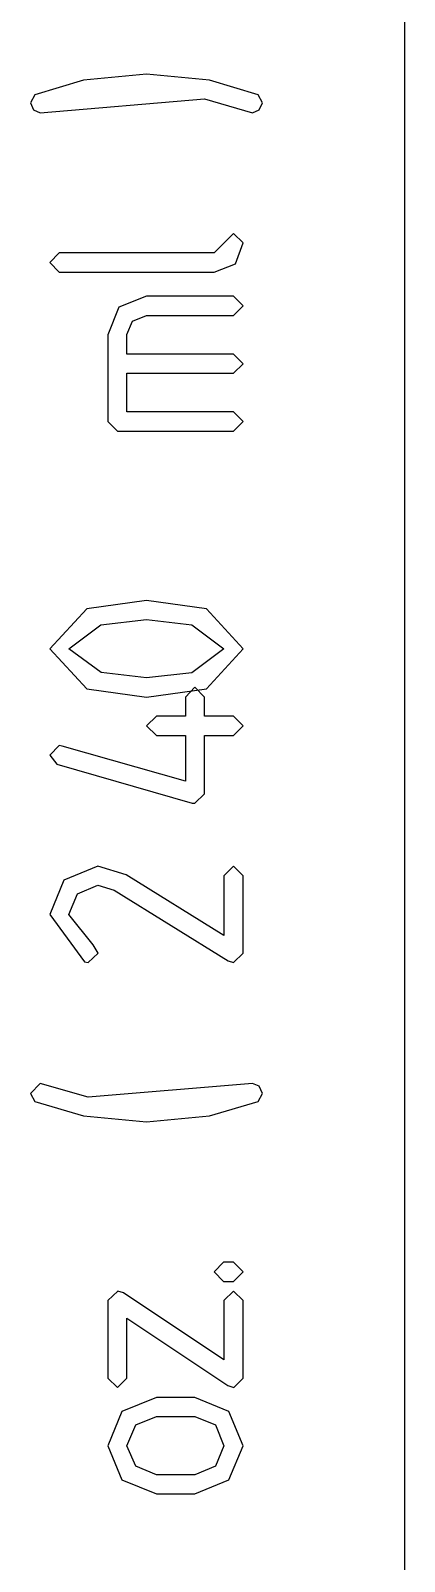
# Model space of a CAD drawing. Header units: metres. Extents: x 0 to 16.5, y 0 to 11.5.
# Drawn here: x 11.1805 to 11.2783, y 5.1818 to 5.5821 of the extents above; entities that cross this region are included whole.
import ezdxf

# ---------------------------------------------------------------- set-up
doc = ezdxf.new("R2010")
doc.units = ezdxf.units.M

msp = doc.modelspace()

# ---------------------------------------------------------------- linework, layer by layer
msp.add_lwpolyline([(11.2783, 5.89632), (11.2783, 4.82861)])
for points in [[(11.226, 5.56418), (11.2386, 5.5606), (11.2403, 5.56136), (11.2412, 5.56315), (11.24, 5.56526), (11.2273, 5.56907), (11.2108, 5.57069), (11.1943, 5.56907), (11.1816, 5.56526), (11.1805, 5.56315), (11.1813, 5.56136), (11.183, 5.5606), (11.226, 5.56418)], [(11.2285, 5.51893), (11.2341, 5.52106), (11.2361, 5.52653), (11.2336, 5.52903), (11.231, 5.52642), (11.2285, 5.52393), (11.188, 5.52393), (11.1855, 5.52143), (11.188, 5.51893), (11.2285, 5.51893)], [(11.2032, 5.47732), (11.2336, 5.47732), (11.2361, 5.47982), (11.2336, 5.48236), (11.2057, 5.48236), (11.2057, 5.49246), (11.2336, 5.49246), (11.2361, 5.49496), (11.2336, 5.4975), (11.2057, 5.4975), (11.2057, 5.50261), (11.2072, 5.50613), (11.2108, 5.5076), (11.2336, 5.5076), (11.2361, 5.5101), (11.2336, 5.51264), (11.2108, 5.51264), (11.2036, 5.50971), (11.2007, 5.5025), (11.2007, 5.47982), (11.2032, 5.47732)], [(11.1952, 5.43088), (11.1855, 5.42042), (11.1952, 5.41), (11.2108, 5.40782), (11.2265, 5.41), (11.2361, 5.42042), (11.2265, 5.43088), (11.2108, 5.43306), (11.1952, 5.43088)], [(11.2227, 5.42671), (11.2311, 5.42042), (11.2227, 5.41417), (11.2108, 5.41282), (11.199, 5.41422), (11.1905, 5.42042), (11.1989, 5.42671), (11.2108, 5.42806), (11.2227, 5.42671)], [(11.226, 5.38254), (11.226, 5.39774), (11.2336, 5.39774), (11.2361, 5.40028), (11.2336, 5.40278), (11.226, 5.40278), (11.226, 5.40776), (11.2235, 5.41037), (11.221, 5.40776), (11.221, 5.40278), (11.2134, 5.40278), (11.2108, 5.40028), (11.2134, 5.39774), (11.221, 5.39774), (11.221, 5.38585), (11.1888, 5.39501), (11.188, 5.39518), (11.1855, 5.39264), (11.1874, 5.39025), (11.2228, 5.3801), (11.2235, 5.38004), (11.226, 5.38254)], [(11.1946, 5.3386), (11.1956, 5.33838), (11.1982, 5.34087), (11.1969, 5.34304), (11.1905, 5.35097), (11.1928, 5.35639), (11.1981, 5.35861), (11.2024, 5.35736), (11.2322, 5.33882), (11.2336, 5.33838), (11.2361, 5.34087), (11.2361, 5.36111), (11.2336, 5.36361), (11.2311, 5.36111), (11.2311, 5.34543), (11.2055, 5.36133), (11.1981, 5.36361), (11.1892, 5.35992), (11.1855, 5.35097), (11.1946, 5.3386)], [(11.1956, 5.30322), (11.183, 5.30681), (11.1805, 5.30419), (11.1816, 5.30208), (11.1943, 5.29833), (11.2108, 5.29671), (11.2273, 5.29833), (11.24, 5.30208), (11.2412, 5.30419), (11.2403, 5.30604), (11.2386, 5.30681), (11.1956, 5.30322)], [(11.2336, 5.25504), (11.2361, 5.25754), (11.2336, 5.26004), (11.231, 5.26004), (11.2285, 5.25754), (11.231, 5.25504), (11.2336, 5.25504)], [(11.2321, 5.22781), (11.2337, 5.22726), (11.2361, 5.22976), (11.2361, 5.25), (11.2336, 5.2525), (11.2311, 5.25), (11.2311, 5.23454), (11.2048, 5.25206), (11.2033, 5.2525), (11.2007, 5.25), (11.2007, 5.22976), (11.2032, 5.22726), (11.2057, 5.22976), (11.2057, 5.24539), (11.2321, 5.22781)], [(11.2324, 5.20318), (11.2361, 5.21208), (11.2324, 5.22103), (11.2235, 5.22472), (11.2134, 5.22472), (11.2044, 5.22103), (11.2007, 5.21208), (11.2044, 5.20318), (11.2134, 5.19949), (11.2235, 5.19949), (11.2324, 5.20318)], [(11.2289, 5.2175), (11.2311, 5.21208), (11.2289, 5.20671), (11.2235, 5.20449), (11.2134, 5.20449), (11.208, 5.20671), (11.2057, 5.21208), (11.208, 5.2175), (11.2134, 5.21972), (11.2235, 5.21972), (11.2289, 5.2175)]]:
    msp.add_lwpolyline(points, close=True)

doc.saveas('drawing.dxf')
